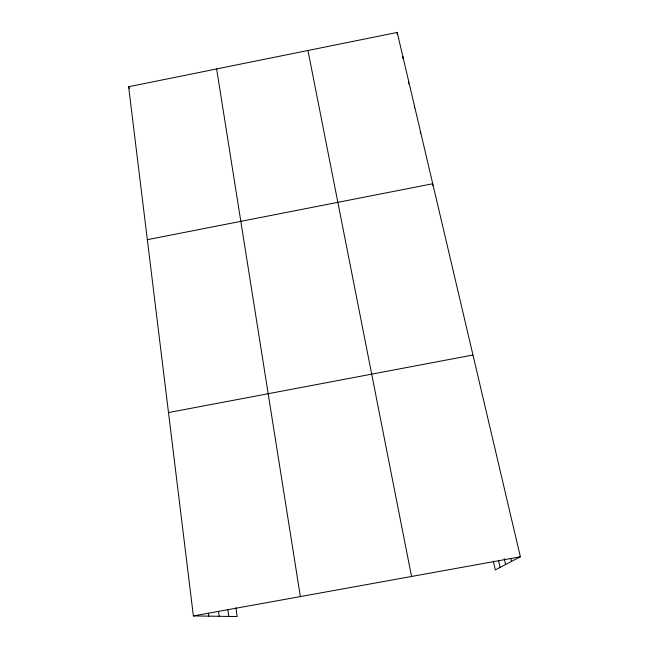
<?xml version="1.0" encoding="UTF-8"?>
<svg xmlns="http://www.w3.org/2000/svg" width="649" height="649" viewBox="0 0 649 649"><rect width="100%" height="100%" fill="white"/><g stroke="black" fill="none" stroke-linecap="round" stroke-linejoin="round"><path stroke-width="0.97" d="M402.834 58.402L402.842 56.431M408.546 83.908L408.586 80.882M414.395 107.831L414.443 105.828M420.349 133.256L420.422 131.276M432.607 185.736L432.745 183.748L147.339 239.676M235.928 607.715L237.136 616.55L193.378 615.933L128.624 86.731L397.204 32.45L520.376 556.785L495.325 569.927L493.345 561.15M168.497 412.561L472.975 355.003M193.378 615.933L520.376 556.785M128.624 86.731L129.54 88.515M510.836 558.521L511.509 561.434M504.232 558.675L505.579 564.549M498.586 560.712L500.111 567.421M307.951 50.492L411.547 576.474M216.636 68.948L300.373 596.585M227.823 609.46L228.756 616.436M218.543 611.374L219.192 616.299M208.459 613.216L208.84 616.152M397.204 32.45L397.22 34.429"/></g></svg>
